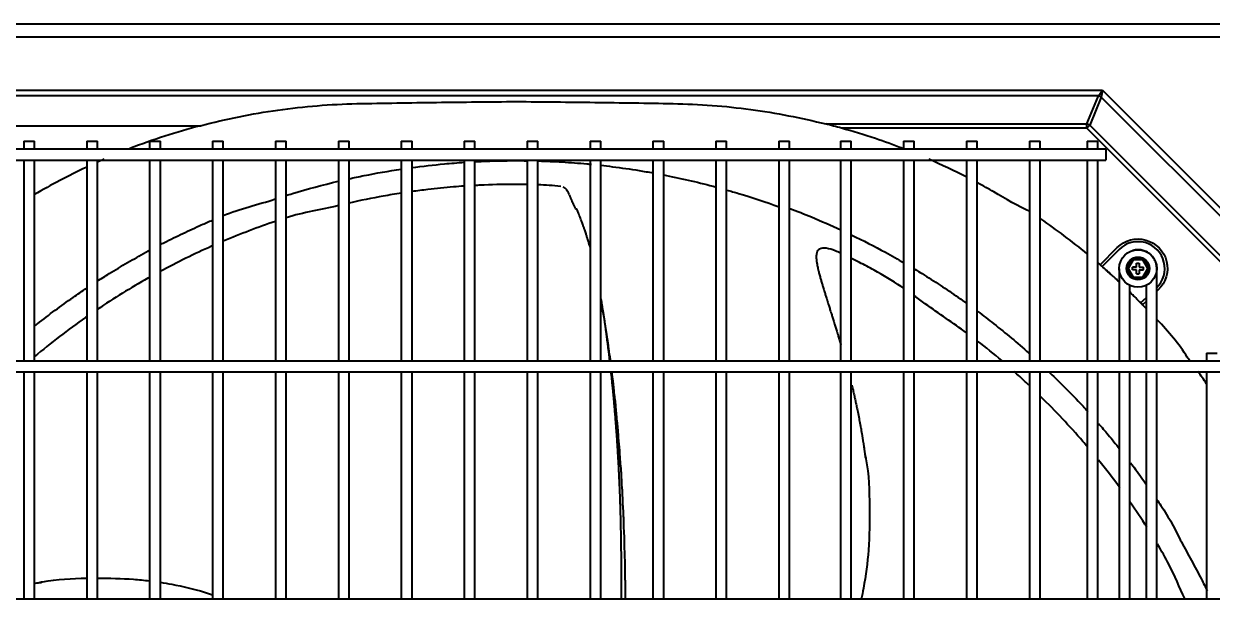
# Model space of a CAD drawing. Extents: x 58467 to 79089, y -33726 to -17391.
# Drawn here: x 78446.81 to 78491.19, y -19819.44 to -19797.97 of the extents above; entities that cross this region are included whole.
import ezdxf

# ---------------------------------------------------------------- set-up
doc = ezdxf.new("R2010")
doc.units = 0
doc.header["$LTSCALE"] = 100
doc.layers.add('+ENTE-ST-DOSEME USTU KONDDRENAJ', color=110, linetype='DOSEMEUSTUKONDENSDRENAJ_LINE', lineweight=40)
doc.linetypes.add('DOSEMEUSTUKONDENSDRENAJ_LINE', pattern='A,300,-40,["CD",Standard,S=15,R=0,X=-35,Y=-7.5],0', length=340)

# ---------------------------------------------------------------- blocks, each defined once
blk = doc.blocks.new('MAGAZA')
at = {"color": 3}
for p, q in [((54067.032, -32499.052, -3.539), (54183.081, -32499.052, -3.539)), ((54183.081, -32499.552, -3.539), (54067.032, -32499.552, -3.539)), ((54072.523, -32501.531, -3.539), (54177.681, -32501.531, -3.539)), ((54177.529, -32501.743, -3.539), (54177.681, -32501.531, -3.539)), ((54177.681, -32501.531, -3.539), (54177.639, -32501.789, -3.539)), ((54177.681, -32501.531, -3.539), (54185.662, -32509.509, -3.539)), ((54177.529, -32501.743, -3.539), (54072.675, -32501.743, -3.539)), ((54177.095, -32502.791, -3.539), (54177.529, -32501.743, -3.539)), ((54177.639, -32501.789, -3.539), (54177.205, -32502.836, -3.539)), ((54185.404, -32509.551, -3.539), (54177.639, -32501.789, -3.539)), ((54135.628, -32502.855, -3.539), (54143.998, -32502.855, -3.539)), ((54167.347, -32502.791, -3.539), (54177.095, -32502.791, -3.539)), ((54177.095, -32502.946, -3.539), (54167.932, -32502.946, -3.539)), ((54177.095, -32502.946, -3.539), (54177.095, -32502.791, -3.539)), ((54177.095, -32502.946, -3.539), (54177.205, -32502.836, -3.539)), ((54184.247, -32510.095, -3.539), (54177.095, -32502.946, -3.539)), ((54177.205, -32502.836, -3.539), (54184.357, -32509.985, -3.539)), ((54137.4, -32503.435, -3.539), (54137.4, -32503.735, -3.539)), ((54137.4, -32503.435, -3.539), (54137.8, -32503.435, -3.539)), ((54137.8, -32503.735, -3.539), (54137.8, -32503.435, -3.539)), ((54139.75, -32503.435, -3.539), (54139.75, -32503.735, -3.539)), ((54139.75, -32503.435, -3.539), (54140.15, -32503.435, -3.539)), ((54140.15, -32503.735, -3.539), (54140.15, -32503.435, -3.539)), ((54142.1, -32503.435, -3.539), (54142.1, -32503.735, -3.539)), ((54142.1, -32503.435, -3.539), (54142.5, -32503.435, -3.539)), ((54142.5, -32503.735, -3.539), (54142.5, -32503.435, -3.539)), ((54144.449, -32503.435, -3.539), (54144.449, -32503.735, -3.539)), ((54144.449, -32503.435, -3.539), (54144.849, -32503.435, -3.539)), ((54144.849, -32503.735, -3.539), (54144.849, -32503.435, -3.539)), ((54146.799, -32503.435, -3.539), (54146.799, -32503.735, -3.539)), ((54146.799, -32503.435, -3.539), (54147.199, -32503.435, -3.539)), ((54147.199, -32503.735, -3.539), (54147.199, -32503.435, -3.539)), ((54149.149, -32503.435, -3.539), (54149.149, -32503.735, -3.539)), ((54149.149, -32503.435, -3.539), (54149.548, -32503.435, -3.539)), ((54149.548, -32503.735, -3.539), (54149.548, -32503.435, -3.539)), ((54151.498, -32503.435, -3.539), (54151.498, -32503.735, -3.539)), ((54151.498, -32503.435, -3.539), (54151.898, -32503.435, -3.539)), ((54151.898, -32503.735, -3.539), (54151.898, -32503.435, -3.539)), ((54153.848, -32503.435, -3.539), (54153.848, -32503.735, -3.539)), ((54153.848, -32503.435, -3.539), (54154.248, -32503.435, -3.539)), ((54154.248, -32503.735, -3.539), (54154.248, -32503.435, -3.539)), ((54156.197, -32503.435, -3.539), (54156.197, -32503.735, -3.539)), ((54156.197, -32503.435, -3.539), (54156.597, -32503.435, -3.539)), ((54156.597, -32503.735, -3.539), (54156.597, -32503.435, -3.539)), ((54158.547, -32503.435, -3.539), (54158.547, -32503.735, -3.539)), ((54158.547, -32503.435, -3.539), (54158.947, -32503.435, -3.539)), ((54158.947, -32503.735, -3.539), (54158.947, -32503.435, -3.539)), ((54160.897, -32503.435, -3.539), (54160.897, -32503.735, -3.539)), ((54160.897, -32503.435, -3.539), (54161.297, -32503.435, -3.539)), ((54161.297, -32503.735, -3.539), (54161.297, -32503.435, -3.539)), ((54163.246, -32503.435, -3.539), (54163.246, -32503.735, -3.539)), ((54163.246, -32503.435, -3.539), (54163.646, -32503.435, -3.539)), ((54163.646, -32503.735, -3.539), (54163.646, -32503.435, -3.539)), ((54165.596, -32503.435, -3.539), (54165.596, -32503.735, -3.539)), ((54165.596, -32503.435, -3.539), (54165.996, -32503.435, -3.539)), ((54165.996, -32503.735, -3.539), (54165.996, -32503.435, -3.539)), ((54167.903, -32503.435, -3.539), (54167.903, -32503.735, -3.539)), ((54167.903, -32503.435, -3.539), (54168.303, -32503.435, -3.539)), ((54168.303, -32503.735, -3.539), (54168.303, -32503.435, -3.539)), ((54170.252, -32503.435, -3.539), (54170.252, -32503.735, -3.539)), ((54170.252, -32503.435, -3.539), (54170.652, -32503.435, -3.539)), ((54170.652, -32503.735, -3.539), (54170.652, -32503.435, -3.539)), ((54172.602, -32503.435, -3.539), (54172.602, -32503.735, -3.539)), ((54172.602, -32503.435, -3.539), (54173.002, -32503.435, -3.539)), ((54173.002, -32503.735, -3.539), (54173.002, -32503.435, -3.539)), ((54174.951, -32503.435, -3.539), (54174.951, -32503.735, -3.539)), ((54174.951, -32503.435, -3.539), (54175.351, -32503.435, -3.539)), ((54175.351, -32503.735, -3.539), (54175.351, -32503.435, -3.539)), ((54177.108, -32503.435, -3.539), (54177.108, -32503.735, -3.539)), ((54177.108, -32503.435, -3.539), (54177.508, -32503.435, -3.539)), ((54177.508, -32503.735, -3.539), (54177.508, -32503.435, -3.539)), ((54177.808, -32503.735, -3.539), (54072.353, -32503.735, -3.539)), ((54177.808, -32503.735, -3.539), (54177.808, -32503.935, -3.539)), ((54177.808, -32503.935, -3.539), (54177.808, -32504.135, -3.539)), ((54072.353, -32504.135, -3.539), (54177.808, -32504.135, -3.539)), ((54137.4, -32504.135, -3.539), (54137.4, -32511.64, -3.539)), ((54137.8, -32511.64, -3.539), (54137.8, -32504.135, -3.539)), ((54139.75, -32504.135, -3.539), (54139.75, -32511.64, -3.539)), ((54140.15, -32511.64, -3.539), (54140.15, -32504.135, -3.539)), ((54142.1, -32504.135, -3.539), (54142.1, -32511.64, -3.539)), ((54142.5, -32511.64, -3.539), (54142.5, -32504.135, -3.539)), ((54144.449, -32504.135, -3.539), (54144.449, -32511.64, -3.539)), ((54144.849, -32511.64, -3.539), (54144.849, -32504.135, -3.539)), ((54146.799, -32504.135, -3.539), (54146.799, -32511.64, -3.539)), ((54147.199, -32511.64, -3.539), (54147.199, -32504.135, -3.539)), ((54149.149, -32504.135, -3.539), (54149.149, -32511.64, -3.539)), ((54149.548, -32511.64, -3.539), (54149.548, -32504.135, -3.539)), ((54151.498, -32504.135, -3.539), (54151.498, -32511.64, -3.539)), ((54151.898, -32511.64, -3.539), (54151.898, -32504.135, -3.539)), ((54153.848, -32504.135, -3.539), (54153.848, -32511.64, -3.539)), ((54154.248, -32511.64, -3.539), (54154.248, -32504.135, -3.539)), ((54156.197, -32504.135, -3.539), (54156.197, -32511.64, -3.539)), ((54156.597, -32511.64, -3.539), (54156.597, -32504.135, -3.539)), ((54158.547, -32504.135, -3.539), (54158.547, -32511.64, -3.539)), ((54158.947, -32511.64, -3.539), (54158.947, -32504.135, -3.539)), ((54160.897, -32504.135, -3.539), (54160.897, -32511.64, -3.539)), ((54161.297, -32511.64, -3.539), (54161.297, -32504.135, -3.539)), ((54163.246, -32504.135, -3.539), (54163.246, -32511.64, -3.539)), ((54163.646, -32511.64, -3.539), (54163.646, -32504.135, -3.539)), ((54165.596, -32504.135, -3.539), (54165.596, -32511.64, -3.539)), ((54165.996, -32511.64, -3.539), (54165.996, -32504.135, -3.539)), ((54167.903, -32504.135, -3.539), (54167.903, -32511.64, -3.539)), ((54168.303, -32511.64, -3.539), (54168.303, -32504.135, -3.539)), ((54170.252, -32504.135, -3.539), (54170.252, -32511.64, -3.539)), ((54170.652, -32511.64, -3.539), (54170.652, -32504.135, -3.539)), ((54172.602, -32504.135, -3.539), (54172.602, -32511.64, -3.539)), ((54173.002, -32511.64, -3.539), (54173.002, -32504.135, -3.539)), ((54174.951, -32504.135, -3.539), (54174.951, -32511.64, -3.539)), ((54175.351, -32511.64, -3.539), (54175.351, -32504.135, -3.539)), ((54177.108, -32504.135, -3.539), (54177.108, -32511.64, -3.539)), ((54177.508, -32511.64, -3.539), (54177.508, -32504.135, -3.539)), ((54177.592, -32508.042, -3.539), (54178.23, -32507.404, -3.539)), ((54178.301, -32507.475, -3.539), (54177.668, -32508.107, -3.539)), ((54158.954, -32507.783, -3.539), (54158.947, -32507.77, -3.539)), ((54158.954, -32507.783, -3.539), (54158.947, -32507.783, -3.539)), ((54178.583, -32508.182, -3.539), (54178.795, -32507.814, -3.539)), ((54178.824, -32507.864, -3.539), (54178.641, -32508.182, -3.539)), ((54178.795, -32507.814, -3.539), (54179.22, -32507.814, -3.539)), ((54178.795, -32507.814, -3.539), (54178.824, -32507.864, -3.539)), ((54179.191, -32507.864, -3.539), (54178.824, -32507.864, -3.539)), ((54179.191, -32507.864, -3.539), (54179.22, -32507.814, -3.539)), ((54179.375, -32508.182, -3.539), (54179.191, -32507.864, -3.539)), ((54179.22, -32507.814, -3.539), (54179.433, -32508.182, -3.539)), ((54178.308, -32508.198, -3.539), (54178.308, -32509.575, -3.539)), ((54178.795, -32508.55, -3.539), (54178.583, -32508.182, -3.539)), ((54178.583, -32508.182, -3.539), (54178.641, -32508.182, -3.539)), ((54178.641, -32508.182, -3.539), (54178.824, -32508.5, -3.539)), ((54178.958, -32508.132, -3.539), (54178.808, -32508.132, -3.539)), ((54178.808, -32508.232, -3.539), (54178.808, -32508.132, -3.539)), ((54178.958, -32508.232, -3.539), (54178.808, -32508.232, -3.539)), ((54178.958, -32507.982, -3.539), (54179.058, -32507.982, -3.539)), ((54178.958, -32508.132, -3.539), (54178.958, -32507.982, -3.539)), ((54178.958, -32508.382, -3.539), (54178.958, -32508.232, -3.539)), ((54178.958, -32508.382, -3.539), (54179.058, -32508.382, -3.539)), ((54179.058, -32507.982, -3.539), (54179.058, -32508.132, -3.539)), ((54179.058, -32508.132, -3.539), (54179.208, -32508.132, -3.539)), ((54179.058, -32508.232, -3.539), (54179.058, -32508.382, -3.539)), ((54179.058, -32508.232, -3.539), (54179.208, -32508.232, -3.539)), ((54179.191, -32508.5, -3.539), (54179.375, -32508.182, -3.539)), ((54179.208, -32508.232, -3.539), (54179.208, -32508.132, -3.539)), ((54179.433, -32508.182, -3.539), (54179.22, -32508.55, -3.539)), ((54179.375, -32508.182, -3.539), (54179.433, -32508.182, -3.539)), ((54179.708, -32509.574, -3.539), (54179.708, -32508.198, -3.539)), ((54178.708, -32509.574, -3.539), (54178.708, -32508.814, -3.539)), ((54178.795, -32508.55, -3.539), (54178.824, -32508.5, -3.539)), ((54179.22, -32508.55, -3.539), (54178.795, -32508.55, -3.539)), ((54178.824, -32508.5, -3.539), (54179.191, -32508.5, -3.539)), ((54179.191, -32508.5, -3.539), (54179.22, -32508.55, -3.539)), ((54179.308, -32508.814, -3.539), (54179.308, -32509.574, -3.539)), ((54178.308, -32509.269, -3.539), (54178.308, -32511.64, -3.539)), ((54178.708, -32511.64, -3.539), (54178.708, -32509.269, -3.539)), ((54179.107, -32509.465, -3.539), (54179.308, -32509.275, -3.539)), ((54179.764, -32508.98, -3.539), (54179.708, -32509.034, -3.539)), ((54179.308, -32509.413, -3.539), (54179.177, -32509.536, -3.539)), ((54179.308, -32509.574, -3.539), (54179.308, -32509.857, -3.539)), ((54179.708, -32509.857, -3.539), (54179.708, -32509.574, -3.539)), ((54179.308, -32509.857, -3.539), (54179.308, -32510.223, -3.539)), ((54179.708, -32510.223, -3.539), (54179.708, -32509.857, -3.539)), ((54179.708, -32509.857, -3.539), (54179.708, -32509.857, -3.539)), ((54179.308, -32510.223, -3.539), (54179.308, -32510.506, -3.539)), ((54179.308, -32510.506, -3.539), (54179.308, -32511.64, -3.539)), ((54179.708, -32510.506, -3.539), (54179.708, -32510.223, -3.539)), ((54179.708, -32510.223, -3.539), (54179.708, -32510.223, -3.539)), ((54179.708, -32511.64, -3.539), (54179.708, -32510.506, -3.539)), ((54181.567, -32511.34, -3.539), (54181.567, -32511.64, -3.539)), ((54181.567, -32511.34, -3.539), (54181.967, -32511.34, -3.539)), ((54184.216, -32511.64, -3.539), (54065.854, -32511.64, -3.539)), ((54065.854, -32512.04, -3.539), (54184.216, -32512.04, -3.539)), ((54137.4, -32512.04, -3.539), (54137.4, -32520.519, -3.539)), ((54137.8, -32520.519, -3.539), (54137.8, -32512.04, -3.539)), ((54139.75, -32512.04, -3.539), (54139.75, -32520.519, -3.539)), ((54140.15, -32520.519, -3.539), (54140.15, -32512.04, -3.539)), ((54142.1, -32512.04, -3.539), (54142.1, -32520.519, -3.539)), ((54142.5, -32520.519, -3.539), (54142.5, -32512.04, -3.539)), ((54144.449, -32512.04, -3.539), (54144.449, -32520.519, -3.539)), ((54144.849, -32520.519, -3.539), (54144.849, -32512.04, -3.539)), ((54146.799, -32512.04, -3.539), (54146.799, -32520.519, -3.539)), ((54147.199, -32520.519, -3.539), (54147.199, -32512.04, -3.539)), ((54149.149, -32512.04, -3.539), (54149.149, -32520.519, -3.539)), ((54149.548, -32520.519, -3.539), (54149.548, -32512.04, -3.539)), ((54151.498, -32512.04, -3.539), (54151.498, -32520.519, -3.539)), ((54151.898, -32520.519, -3.539), (54151.898, -32512.04, -3.539)), ((54153.848, -32512.04, -3.539), (54153.848, -32520.519, -3.539)), ((54154.248, -32520.519, -3.539), (54154.248, -32512.04, -3.539)), ((54156.197, -32512.04, -3.539), (54156.197, -32520.519, -3.539)), ((54156.597, -32520.519, -3.539), (54156.597, -32512.04, -3.539)), ((54158.547, -32512.04, -3.539), (54158.547, -32520.519, -3.539)), ((54158.947, -32520.519, -3.539), (54158.947, -32512.04, -3.539)), ((54160.897, -32512.04, -3.539), (54160.897, -32520.519, -3.539)), ((54161.297, -32520.519, -3.539), (54161.297, -32512.04, -3.539)), ((54163.246, -32512.04, -3.539), (54163.246, -32520.519, -3.539)), ((54163.646, -32520.519, -3.539), (54163.646, -32512.04, -3.539)), ((54165.596, -32512.04, -3.539), (54165.596, -32520.519, -3.539)), ((54165.996, -32520.519, -3.539), (54165.996, -32512.04, -3.539)), ((54167.903, -32512.04, -3.539), (54167.903, -32520.519, -3.539)), ((54168.303, -32520.519, -3.539), (54168.303, -32512.04, -3.539)), ((54170.252, -32512.04, -3.539), (54170.252, -32520.519, -3.539)), ((54170.652, -32520.519, -3.539), (54170.652, -32512.04, -3.539)), ((54172.602, -32512.04, -3.539), (54172.602, -32520.519, -3.539)), ((54173.002, -32520.519, -3.539), (54173.002, -32512.04, -3.539)), ((54174.951, -32512.04, -3.539), (54174.951, -32520.519, -3.539)), ((54175.351, -32520.519, -3.539), (54175.351, -32512.04, -3.539)), ((54177.108, -32512.04, -3.539), (54177.108, -32520.519, -3.539)), ((54177.508, -32520.519, -3.539), (54177.508, -32512.04, -3.539)), ((54178.308, -32512.04, -3.539), (54178.308, -32520.518, -3.539)), ((54178.708, -32520.518, -3.539), (54178.708, -32512.04, -3.539)), ((54179.308, -32512.04, -3.539), (54179.308, -32520.519, -3.539)), ((54179.708, -32520.519, -3.539), (54179.708, -32512.04, -3.539)), ((54181.567, -32512.04, -3.539), (54181.567, -32520.518, -3.539)), ((54174.951, -32512.528, -3.539), (54174.929, -32512.543, -3.539)), ((54184.216, -32520.518, -3.539), (54065.854, -32520.518, -3.539))]:
    blk.add_line(p, q, dxfattribs=at)
for radius in [0.7, 0.425, 0.425]:
    blk.add_circle((54179.008, -32508.182, -3.539), radius, dxfattribs=at)
at = {"color": 3, "extrusion": (0, 0, -1)}
blk.add_arc((-54179.008, -32508.182, 3.539), 1.1, 45, 226.5506, dxfattribs=at)
at = {"color": 3}
blk.add_arc((54179.008, -32508.182, -3.539), 1, 313.4494, 135, dxfattribs=at)
for centre in [(54177.529, -32501.899, -3.539), (54177.095, -32502.946, -3.539)]:
    blk.add_ellipse(centre, major_axis=(0.203, -0.084), ratio=0.678598, start_param=1.296782, end_param=1.844811, dxfattribs=at)
for points, knots in [([(54143.998, -32502.855, -3.539), (54144.954, -32502.603, -3.539), (54145.919, -32502.408, -3.539), (54147.38, -32502.202, -3.539), (54147.869, -32502.148, -3.539), (54148.852, -32502.068, -3.539), (54149.345, -32502.045, -3.539), (54150.336, -32502.02, -3.539), (54150.833, -32502.014, -3.539), (54151.825, -32501.998, -3.539), (54152.321, -32501.991, -3.539), (54153.81, -32501.971, -3.539), (54154.804, -32501.962, -3.539), (54155.797, -32501.955, -3.539)], [0, 0, 0, 0, 0.25, 0.25, 0.375, 0.375, 0.5, 0.5, 0.625, 0.625, 0.75, 0.75, 1, 1, 1, 1]), ([(54155.797, -32501.955, -3.539), (54156.772, -32501.962, -3.539), (54157.747, -32501.971, -3.539), (54159.697, -32501.996, -3.539), (54160.672, -32502.009, -3.539), (54162.134, -32502.042, -3.539), (54162.622, -32502.061, -3.539), (54163.591, -32502.134, -3.539), (54164.07, -32502.185, -3.539), (54165.497, -32502.377, -3.539), (54166.43, -32502.559, -3.539), (54167.347, -32502.791, -3.539)], [0, 0, 0, 0, 0.25, 0.25, 0.5, 0.5, 0.625, 0.625, 0.75, 0.75, 1, 1, 1, 1]), ([(54151.893, -32504.418, -3.539), (54152.297, -32504.363, -3.539), (54152.947, -32504.289, -3.539), (54153.599, -32504.236, -3.539), (54153.846, -32504.22, -3.539)], [0, 0, 0, 0, 0.622175, 1, 1, 1, 1]), ([(54154.246, -32504.196, -3.539), (54154.324, -32504.192, -3.539), (54154.831, -32504.169, -3.539), (54155.339, -32504.162, -3.539), (54155.768, -32504.156, -3.539)], [0, 0, 0, 0, 0.15493, 1, 1, 1, 1]), ([(54156.598, -32504.168, -3.539), (54156.605, -32504.169, -3.539), (54156.907, -32504.177, -3.539), (54157.518, -32504.205, -3.539), (54158.179, -32504.255, -3.539), (54158.544, -32504.29, -3.539), (54158.602, -32504.296, -3.539)], [0, 0, 0, 0, 0.009862, 0.452008, 0.912782, 1, 1, 1, 1]), ([(54158.949, -32504.332, -3.539), (54159.094, -32504.348, -3.539), (54159.571, -32504.405, -3.539), (54160.222, -32504.498, -3.539), (54160.726, -32504.585, -3.539), (54160.901, -32504.616, -3.539)], [0, 0, 0, 0, 0.222526, 0.729479, 1, 1, 1, 1]), ([(54149.543, -32504.835, -3.539), (54149.731, -32504.794, -3.539), (54150.378, -32504.658, -3.539), (54151.029, -32504.544, -3.539), (54151.493, -32504.475, -3.539)], [0, 0, 0, 0, 0.290991, 1, 1, 1, 1]), ([(54161.298, -32504.691, -3.539), (54161.33, -32504.697, -3.539), (54161.987, -32504.827, -3.539), (54162.64, -32504.979, -3.539), (54163.254, -32505.144, -3.539)], [0, 0, 0, 0, 0.049766, 1, 1, 1, 1]), ([(54147.196, -32505.459, -3.539), (54147.275, -32505.434, -3.539), (54147.917, -32505.237, -3.539), (54148.567, -32505.063, -3.539), (54149.141, -32504.927, -3.539)], [0, 0, 0, 0, 0.122391, 1, 1, 1, 1]), ([(54153.847, -32505.11, -3.539), (54153.713, -32505.119, -3.539), (54153.259, -32505.154, -3.539), (54152.61, -32505.219, -3.539), (54152.094, -32505.285, -3.539), (54151.898, -32505.313, -3.539)], [0, 0, 0, 0, 0.205527, 0.696848, 1, 1, 1, 1]), ([(54156.196, -32505.046, -3.539), (54156.026, -32505.043, -3.539), (54155.439, -32505.043, -3.539), (54154.79, -32505.058, -3.539), (54154.312, -32505.082, -3.539), (54154.247, -32505.085, -3.539)], [0, 0, 0, 0, 0.25942, 0.898801, 1, 1, 1, 1]), ([(54157.765, -32505.407, -3.539), (54157.748, -32505.375, -3.539), (54157.712, -32505.311, -3.539), (54157.671, -32505.237, -3.539), (54157.616, -32505.188, -3.539), (54157.565, -32505.154, -3.539), (54157.537, -32505.14, -3.539)], [0, 0, 0, 0, 0.181976, 0.413188, 0.708779, 1, 1, 1, 1]), ([(54163.652, -32505.254, -3.539), (54163.798, -32505.295, -3.539), (54164.455, -32505.488, -3.539), (54165.106, -32505.703, -3.539), (54165.608, -32505.885, -3.539)], [0, 0, 0, 0, 0.22069, 1, 1, 1, 1]), ([(54174.969, -32506.057, -3.539), (54174.529, -32505.861, -3.539), (54174.079, -32505.585, -3.539), (54173.423, -32505.21, -3.539), (54173.223, -32505.099, -3.539), (54173.021, -32504.991, -3.539)], [0, 0, 0, 0, 0.696314, 0.696314, 1, 1, 1, 1]), ([(54151.498, -32505.371, -3.539), (54151.274, -32505.406, -3.539), (54150.624, -32505.514, -3.539), (54149.975, -32505.646, -3.539), (54149.548, -32505.743, -3.539)], [0, 0, 0, 0, 0.345093, 1, 1, 1, 1]), ([(54158.547, -32507.388, -3.539), (54158.538, -32507.354, -3.539), (54158.518, -32507.284, -3.539), (54158.491, -32507.189, -3.539), (54158.462, -32507.094, -3.539), (54158.432, -32506.996, -3.539), (54158.401, -32506.9, -3.539), (54158.374, -32506.816, -3.539), (54158.346, -32506.734, -3.539), (54158.313, -32506.641, -3.539), (54158.28, -32506.549, -3.539), (54158.251, -32506.47, -3.539), (54158.221, -32506.392, -3.539), (54158.192, -32506.316, -3.539), (54158.157, -32506.229, -3.539), (54158.127, -32506.155, -3.539), (54158.098, -32506.083, -3.539), (54158.072, -32506.022, -3.539), (54158.047, -32505.961, -3.539), (54158.018, -32505.988, -3.539), (54157.989, -32505.921, -3.539), (54157.961, -32505.856, -3.539), (54157.939, -32505.804, -3.539), (54157.915, -32505.749, -3.539), (54157.895, -32505.703, -3.539), (54157.872, -32505.65, -3.539), (54157.854, -32505.608, -3.539), (54157.833, -32505.561, -3.539), (54157.815, -32505.52, -3.539), (54157.8, -32505.485, -3.539), (54157.783, -32505.447, -3.539), (54157.776, -32505.432, -3.539), (54157.774, -32505.427, -3.539)], [0, 0, 0, 0, 0.039009, 0.083366, 0.112937, 0.157294, 0.201651, 0.231222, 0.260794, 0.305151, 0.349508, 0.379079, 0.40865, 0.453007, 0.482579, 0.526936, 0.556507, 0.586078, 0.61565, 0.645221, 0.689578, 0.71915, 0.748721, 0.778292, 0.807864, 0.837435, 0.867006, 0.896578, 0.926149, 0.95572, 0.985292, 1, 1, 1, 1]), ([(54166.007, -32505.939, -3.539), (54166.278, -32506.042, -3.539), (54166.921, -32506.297, -3.539), (54167.553, -32506.575, -3.539), (54167.917, -32506.743, -3.539)], [0, 0, 0, 0, 0.42049, 1, 1, 1, 1]), ([(54142.492, -32507.296, -3.539), (54142.545, -32507.269, -3.539), (54142.826, -32507.125, -3.539), (54143.336, -32506.873, -3.539), (54143.936, -32506.596, -3.539), (54144.306, -32506.435, -3.539), (54144.444, -32506.376, -3.539)], [0, 0, 0, 0, 0.082272, 0.438667, 0.790874, 1, 1, 1, 1]), ([(54168.317, -32506.933, -3.539), (54168.742, -32507.138, -3.539), (54169.397, -32507.474, -3.539), (54170.039, -32507.835, -3.539), (54170.268, -32507.968, -3.539)], [0, 0, 0, 0, 0.640117, 1, 1, 1, 1]), ([(54144.449, -32507.338, -3.539), (54144.438, -32507.343, -3.539), (54143.784, -32507.632, -3.539), (54143.132, -32507.951, -3.539), (54142.497, -32508.293, -3.539)], [0, 0, 0, 0, 0.017477, 1, 1, 1, 1]), ([(54167.905, -32507.611, -3.539), (54167.837, -32507.58, -3.539), (54167.662, -32507.504, -3.539), (54167.433, -32507.429, -3.539), (54167.23, -32507.42, -3.539), (54167.139, -32507.444, -3.539), (54167.081, -32507.48, -3.539), (54167.038, -32507.525, -3.539), (54167.019, -32507.565, -3.539), (54167.012, -32507.596, -3.539)], [0, 0, 0, 0, 0.219395, 0.55496, 0.6933, 0.812497, 0.863417, 0.908725, 1, 1, 1, 1]), ([(54179.708, -32508.182, -3.539), (54179.707, -32508.12, -3.539), (54179.693, -32508.007, -3.539), (54179.617, -32507.813, -3.539), (54179.475, -32507.641, -3.539), (54179.287, -32507.531, -3.539), (54179.103, -32507.481, -3.539), (54178.943, -32507.48, -3.539), (54178.843, -32507.509, -3.539), (54178.807, -32507.524, -3.539)], [0, 0, 0, 0, 0.137261, 0.262101, 0.473405, 0.635419, 0.754104, 0.906211, 1, 1, 1, 1]), ([(54140.139, -32508.659, -3.539), (54140.289, -32508.562, -3.539), (54140.665, -32508.325, -3.539), (54141.271, -32507.962, -3.539), (54141.776, -32507.678, -3.539), (54142.053, -32507.529, -3.539), (54142.098, -32507.504, -3.539)], [0, 0, 0, 0, 0.235493, 0.585637, 0.931817, 1, 1, 1, 1]), ([(54167.015, -32507.583, -3.539), (54167.011, -32507.598, -3.539), (54167.005, -32507.623, -3.539), (54166.999, -32507.654, -3.539), (54166.995, -32507.699, -3.539), (54166.994, -32507.736, -3.539), (54166.994, -32507.779, -3.539), (54166.997, -32507.831, -3.539), (54167.001, -32507.876, -3.539), (54167.009, -32507.936, -3.539), (54167.017, -32507.988, -3.539), (54167.028, -32508.051, -3.539), (54167.04, -32508.111, -3.539), (54167.057, -32508.188, -3.539), (54167.075, -32508.267, -3.539), (54167.095, -32508.348, -3.539), (54167.115, -32508.421, -3.539), (54167.134, -32508.494, -3.539), (54167.159, -32508.582, -3.539), (54167.185, -32508.673, -3.539), (54167.217, -32508.78, -3.539), (54167.245, -32508.875, -3.539), (54167.275, -32508.972, -3.539), (54167.305, -32509.071, -3.539), (54167.341, -32509.186, -3.539), (54167.378, -32509.304, -3.539), (54167.412, -32509.409, -3.539), (54167.445, -32509.515, -3.539), (54167.484, -32509.638, -3.539), (54167.524, -32509.764, -3.539), (54167.563, -32509.887, -3.539), (54167.604, -32510.015, -3.539), (54167.645, -32510.145, -3.539), (54167.686, -32510.277, -3.539), (54167.728, -32510.411, -3.539), (54167.77, -32510.548, -3.539), (54167.811, -32510.686, -3.539), (54167.853, -32510.824, -3.539), (54167.888, -32510.942, -3.539), (54167.908, -32511.008, -3.539), (54167.912, -32511.022, -3.539)], [0, 0, 0, 0, 0.033229, 0.055763, 0.078298, 0.100832, 0.123366, 0.145901, 0.168435, 0.19097, 0.213504, 0.236039, 0.258573, 0.281107, 0.314909, 0.337443, 0.359978, 0.382512, 0.405047, 0.438848, 0.461383, 0.495184, 0.517719, 0.540253, 0.574055, 0.607857, 0.630391, 0.652925, 0.686727, 0.720529, 0.743063, 0.776865, 0.810667, 0.833201, 0.867003, 0.900804, 0.923339, 0.95714, 0.990942, 1, 1, 1, 1]), ([(54170.254, -32508.919, -3.539), (54170.224, -32508.899, -3.539), (54169.87, -32508.658, -3.539), (54169.322, -32508.331, -3.539), (54168.691, -32507.999, -3.539), (54168.406, -32507.854, -3.539), (54168.305, -32507.804, -3.539)], [0, 0, 0, 0, 0.048306, 0.574929, 0.852045, 1, 1, 1, 1]), ([(54170.67, -32508.206, -3.539), (54170.762, -32508.261, -3.539), (54171.314, -32508.598, -3.539), (54171.965, -32509.026, -3.539), (54172.513, -32509.415, -3.539), (54172.62, -32509.492, -3.539)], [0, 0, 0, 0, 0.137607, 0.830509, 1, 1, 1, 1]), ([(54178.309, -32508.686, -3.539), (54178.213, -32508.596, -3.539), (54177.996, -32508.397, -3.539), (54177.776, -32508.201, -3.539), (54177.653, -32508.094, -3.539)], [0, 0, 0, 0, 0.44696, 1, 1, 1, 1]), ([(54178.309, -32508.686, -3.539), (54178.213, -32508.596, -3.539), (54178.001, -32508.401, -3.539), (54177.786, -32508.21, -3.539), (54177.668, -32508.107, -3.539)], [0, 0, 0, 0, 0.457218, 1, 1, 1, 1]), ([(54142.099, -32508.511, -3.539), (54142.077, -32508.523, -3.539), (54141.419, -32508.892, -3.539), (54140.767, -32509.293, -3.539), (54140.145, -32509.711, -3.539)], [0, 0, 0, 0, 0.033617, 1, 1, 1, 1]), ([(54137.789, -32510.344, -3.539), (54137.829, -32510.312, -3.539), (54138.087, -32510.108, -3.539), (54138.566, -32509.742, -3.539), (54139.181, -32509.299, -3.539), (54139.578, -32509.028, -3.539), (54139.749, -32508.914, -3.539)], [0, 0, 0, 0, 0.062992, 0.40604, 0.74536, 1, 1, 1, 1]), ([(54159.289, -32511.64, -3.539), (54159.286, -32511.61, -3.539), (54159.275, -32511.519, -3.539), (54159.261, -32511.399, -3.539), (54159.242, -32511.247, -3.539), (54159.225, -32511.11, -3.539), (54159.205, -32510.958, -3.539), (54159.187, -32510.821, -3.539), (54159.169, -32510.686, -3.539), (54159.149, -32510.538, -3.539), (54159.13, -32510.407, -3.539), (54159.109, -32510.261, -3.539), (54159.092, -32510.145, -3.539), (54159.071, -32510, -3.539), (54159.051, -32509.871, -3.539), (54159.028, -32509.727, -3.539), (54159.007, -32509.598, -3.539), (54158.986, -32509.469, -3.539), (54158.966, -32509.349, -3.539), (54158.952, -32509.273, -3.539), (54158.947, -32509.24, -3.539)], [0, 0, 0, 0, 0.03653, 0.110211, 0.147051, 0.220732, 0.275993, 0.331254, 0.386515, 0.441776, 0.515457, 0.552298, 0.625979, 0.66282, 0.736501, 0.791762, 0.847023, 0.902283, 0.957544, 1, 1, 1, 1]), ([(54172.609, -32510.586, -3.539), (54172.103, -32510.22, -3.539), (54171.442, -32509.777, -3.539), (54170.792, -32509.301, -3.539), (54170.656, -32509.203, -3.539)], [0, 0, 0, 0, 0.792341, 1, 1, 1, 1]), ([(54179.008, -32509.364, -3.539), (54178.954, -32509.309, -3.539), (54178.855, -32509.211, -3.539), (54178.756, -32509.114, -3.539), (54178.712, -32509.07, -3.539)], [0, 0, 0, 0, 0.553412, 1, 1, 1, 1]), ([(54179.008, -32509.364, -3.539), (54178.954, -32509.309, -3.539), (54178.855, -32509.211, -3.539), (54178.756, -32509.114, -3.539), (54178.712, -32509.07, -3.539)], [0, 0, 0, 0, 0.55329, 1, 1, 1, 1]), ([(54159.315, -32511.641, -3.539), (54159.313, -32511.622, -3.539), (54159.293, -32511.462, -3.539), (54159.252, -32511.259, -3.539), (54159.225, -32510.996, -3.539), (54159.193, -32510.746, -3.539), (54159.146, -32510.482, -3.539), (54159.111, -32510.26, -3.539), (54159.086, -32510.074, -3.539), (54159.059, -32509.907, -3.539), (54159.012, -32509.704, -3.539), (54158.978, -32509.492, -3.539), (54158.956, -32509.346, -3.539), (54158.948, -32509.294, -3.539), (54158.947, -32509.291, -3.539)], [0, 0, 0, 0, 0.022704, 0.188294, 0.255944, 0.328946, 0.48653, 0.631631, 0.688105, 0.734898, 0.828723, 0.938324, 0.99671, 1, 1, 1, 1]), ([(54139.749, -32509.982, -3.539), (54139.734, -32509.993, -3.539), (54139.069, -32510.457, -3.539), (54138.415, -32510.956, -3.539), (54137.793, -32511.478, -3.539)], [0, 0, 0, 0, 0.02383, 1, 1, 1, 1]), ([(54173.022, -32509.786, -3.539), (54173.226, -32509.938, -3.539), (54173.875, -32510.435, -3.539), (54174.522, -32510.972, -3.539), (54174.958, -32511.363, -3.539), (54174.974, -32511.378, -3.539)], [0, 0, 0, 0, 0.302202, 0.97371, 1, 1, 1, 1]), ([(54180.946, -32511.626, -3.539), (54180.911, -32511.581, -3.539), (54180.877, -32511.537, -3.539), (54180.552, -32511.007, -3.539), (54180.149, -32510.541, -3.539), (54179.723, -32510.093, -3.539)], [0, 0, 0, 0, 0.083758, 0.083758, 1, 1, 1, 1]), ([(54159.715, -32520.517, -3.539), (54159.715, -32520.478, -3.539), (54159.716, -32520.407, -3.539), (54159.717, -32520.288, -3.539), (54159.718, -32520.158, -3.539), (54159.718, -32520.012, -3.539), (54159.719, -32519.866, -3.539), (54159.719, -32519.719, -3.539), (54159.719, -32519.571, -3.539), (54159.719, -32519.438, -3.539), (54159.719, -32519.286, -3.539), (54159.718, -32519.151, -3.539), (54159.717, -32518.983, -3.539), (54159.716, -32518.85, -3.539), (54159.714, -32518.686, -3.539), (54159.713, -32518.554, -3.539), (54159.711, -32518.39, -3.539), (54159.708, -32518.259, -3.539), (54159.706, -32518.094, -3.539), (54159.703, -32517.962, -3.539), (54159.7, -32517.795, -3.539), (54159.696, -32517.66, -3.539), (54159.692, -32517.49, -3.539), (54159.688, -32517.339, -3.539), (54159.683, -32517.173, -3.539), (54159.679, -32517.026, -3.539), (54159.674, -32516.878, -3.539), (54159.668, -32516.715, -3.539), (54159.663, -32516.567, -3.539), (54159.656, -32516.404, -3.539), (54159.65, -32516.255, -3.539), (54159.643, -32516.089, -3.539), (54159.636, -32515.938, -3.539), (54159.628, -32515.788, -3.539), (54159.62, -32515.622, -3.539), (54159.612, -32515.476, -3.539), (54159.603, -32515.314, -3.539), (54159.595, -32515.169, -3.539), (54159.585, -32515.008, -3.539), (54159.575, -32514.847, -3.539), (54159.566, -32514.701, -3.539), (54159.555, -32514.54, -3.539), (54159.545, -32514.392, -3.539), (54159.533, -32514.228, -3.539), (54159.522, -32514.082, -3.539), (54159.511, -32513.937, -3.539), (54159.499, -32513.778, -3.539), (54159.486, -32513.62, -3.539), (54159.472, -32513.463, -3.539), (54159.459, -32513.305, -3.539), (54159.446, -32513.164, -3.539), (54159.432, -32513.007, -3.539), (54159.419, -32512.866, -3.539), (54159.404, -32512.707, -3.539), (54159.389, -32512.564, -3.539), (54159.375, -32512.422, -3.539), (54159.359, -32512.266, -3.539), (54159.345, -32512.139, -3.539), (54159.337, -32512.059, -3.539), (54159.335, -32512.041, -3.539)], [0, 0, 0, 0, 0.013718, 0.025238, 0.042517, 0.059796, 0.077075, 0.094355, 0.111634, 0.128913, 0.140433, 0.163472, 0.174991, 0.19803, 0.20955, 0.232588, 0.244108, 0.267147, 0.278666, 0.301705, 0.313225, 0.336264, 0.347783, 0.370822, 0.388101, 0.405381, 0.42266, 0.439939, 0.462978, 0.474498, 0.497537, 0.514816, 0.532095, 0.549374, 0.566653, 0.589692, 0.601212, 0.624251, 0.64153, 0.658809, 0.681848, 0.693368, 0.716407, 0.733686, 0.750965, 0.768244, 0.785524, 0.808563, 0.825842, 0.843121, 0.86616, 0.877679, 0.900718, 0.917998, 0.935277, 0.952556, 0.969835, 0.992874, 1, 1, 1, 1]), ([(54159.871, -32520.51, -3.539), (54159.869, -32520.453, -3.539), (54159.865, -32520.294, -3.539), (54159.867, -32520.129, -3.539), (54159.869, -32519.967, -3.539), (54159.869, -32519.884, -3.539), (54159.859, -32519.73, -3.539), (54159.851, -32519.552, -3.539), (54159.856, -32519.335, -3.539), (54159.857, -32519.083, -3.539), (54159.842, -32518.796, -3.539), (54159.833, -32518.567, -3.539), (54159.833, -32518.386, -3.539), (54159.833, -32518.263, -3.539), (54159.828, -32518.143, -3.539), (54159.814, -32517.975, -3.539), (54159.809, -32517.782, -3.539), (54159.807, -32517.561, -3.539), (54159.798, -32517.322, -3.539), (54159.778, -32517.069, -3.539), (54159.767, -32516.854, -3.539), (54159.764, -32516.682, -3.539), (54159.761, -32516.524, -3.539), (54159.739, -32516.318, -3.539), (54159.729, -32516.095, -3.539), (54159.721, -32515.881, -3.539), (54159.706, -32515.649, -3.539), (54159.681, -32515.404, -3.539), (54159.665, -32515.191, -3.539), (54159.659, -32515.017, -3.539), (54159.65, -32514.854, -3.539), (54159.622, -32514.643, -3.539), (54159.608, -32514.411, -3.539), (54159.594, -32514.193, -3.539), (54159.572, -32513.963, -3.539), (54159.542, -32513.724, -3.539), (54159.523, -32513.511, -3.539), (54159.511, -32513.331, -3.539), (54159.495, -32513.16, -3.539), (54159.46, -32512.943, -3.539), (54159.441, -32512.688, -3.539), (54159.418, -32512.46, -3.539), (54159.39, -32512.253, -3.539), (54159.371, -32512.121, -3.539), (54159.36, -32512.038, -3.539)], [0, 0, 0, 0, 0.020993, 0.060732, 0.0678, 0.074162, 0.086897, 0.117658, 0.135798, 0.155524, 0.197696, 0.23796, 0.254024, 0.266902, 0.278583, 0.291499, 0.323077, 0.341369, 0.36095, 0.402348, 0.440072, 0.454754, 0.466698, 0.490617, 0.521317, 0.539051, 0.558332, 0.59936, 0.637234, 0.652147, 0.664401, 0.689266, 0.720818, 0.739028, 0.758563, 0.799999, 0.837338, 0.851752, 0.864099, 0.891017, 0.924896, 0.944238, 0.965101, 1, 1, 1, 1]), ([(54174.938, -32512.538, -3.539), (54174.892, -32512.495, -3.539), (54174.709, -32512.323, -3.539), (54174.523, -32512.152, -3.539), (54174.382, -32512.026, -3.539)], [0, 0, 0, 0, 0.252005, 1, 1, 1, 1]), ([(54168.321, -32512.537, -3.539), (54168.323, -32512.543, -3.539), (54168.338, -32512.606, -3.539), (54168.367, -32512.727, -3.539), (54168.407, -32512.9, -3.539), (54168.447, -32513.074, -3.539), (54168.484, -32513.246, -3.539), (54168.525, -32513.438, -3.539), (54168.56, -32513.612, -3.539), (54168.598, -32513.805, -3.539), (54168.627, -32513.96, -3.539), (54168.663, -32514.155, -3.539), (54168.693, -32514.331, -3.539), (54168.725, -32514.528, -3.539), (54168.753, -32514.708, -3.539), (54168.78, -32514.889, -3.539), (54168.805, -32515.072, -3.539), (54168.82, -32515.193, -3.539), (54168.828, -32515.253, -3.539)], [0, 0, 0, 0, 0.006903, 0.071665, 0.136426, 0.201188, 0.265949, 0.330711, 0.417059, 0.460233, 0.546582, 0.589756, 0.676105, 0.740866, 0.805628, 0.870389, 0.935151, 1, 1, 1, 1]), ([(54176.182, -32512.518, -3.539), (54176.381, -32512.721, -3.539), (54176.703, -32513.048, -3.539), (54177.016, -32513.386, -3.539), (54177.134, -32513.517, -3.539)], [0, 0, 0, 0, 0.616544, 1, 1, 1, 1]), ([(54177.12, -32514.832, -3.539), (54177.064, -32514.766, -3.539), (54176.516, -32514.127, -3.539), (54175.931, -32513.507, -3.539), (54175.38, -32512.965, -3.539)], [0, 0, 0, 0, 0.103466, 1, 1, 1, 1]), ([(54177.53, -32513.962, -3.539), (54177.652, -32514.102, -3.539), (54177.92, -32514.415, -3.539), (54178.18, -32514.733, -3.539), (54178.321, -32514.909, -3.539)], [0, 0, 0, 0, 0.451779, 1, 1, 1, 1]), ([(54168.835, -32515.201, -3.539), (54168.84, -32515.231, -3.539), (54168.959, -32515.844, -3.539), (54168.995, -32517.014, -3.539), (54168.976, -32518.627, -3.539), (54168.826, -32519.778, -3.539), (54168.703, -32520.386, -3.539), (54168.673, -32520.521, -3.539)], [0, 0, 0, 0, 0.017033, 0.353101, 0.655124, 0.923021, 1, 1, 1, 1]), ([(54178.734, -32515.438, -3.539), (54178.796, -32515.52, -3.539), (54178.998, -32515.788, -3.539), (54179.196, -32516.06, -3.539), (54179.33, -32516.25, -3.539)], [0, 0, 0, 0, 0.307262, 1, 1, 1, 1]), ([(54179.712, -32516.802, -3.539), (54179.761, -32516.875, -3.539), (54179.959, -32517.172, -3.539), (54180.295, -32517.697, -3.539), (54180.617, -32518.383, -3.539), (54181.008, -32519.074, -3.539), (54181.332, -32519.685, -3.539), (54181.523, -32520.067, -3.539), (54181.595, -32520.215, -3.539)], [0, 0, 0, 0, 0.066649, 0.271122, 0.474015, 0.675325, 0.87505, 1, 1, 1, 1]), ([(54180.767, -32520.514, -3.539), (54180.552, -32520.08, -3.539), (54180.282, -32519.397, -3.539), (54179.887, -32518.72, -3.539), (54179.738, -32518.473, -3.539)], [0, 0, 0, 0, 0.633004, 1, 1, 1, 1]), ([(54137.797, -32519.928, -3.539), (54137.827, -32519.924, -3.539), (54137.917, -32519.912, -3.539), (54138.008, -32519.9, -3.539), (54138.068, -32519.893, -3.539)], [0, 0, 0, 0, 0.329472, 1, 1, 1, 1]), ([(54138.016, -32519.886, -3.539), (54138.046, -32519.88, -3.539), (54138.614, -32519.771, -3.539), (54139.196, -32519.746, -3.539), (54139.749, -32519.739, -3.539)], [0, 0, 0, 0, 0.052096, 1, 1, 1, 1]), ([(54140.15, -32519.736, -3.539), (54140.601, -32519.736, -3.539), (54141.252, -32519.75, -3.539), (54141.902, -32519.813, -3.539), (54142.101, -32519.837, -3.539)], [0, 0, 0, 0, 0.693143, 1, 1, 1, 1]), ([(54142.501, -32519.892, -3.539), (54142.644, -32519.914, -3.539), (54143.197, -32520.008, -3.539), (54143.849, -32520.163, -3.539), (54144.351, -32520.32, -3.539), (54144.453, -32520.354, -3.539)], [0, 0, 0, 0, 0.217085, 0.84018, 1, 1, 1, 1])]:
    blk.add_open_spline(points, degree=3, knots=knots, dxfattribs=at)
for points in [[(54143.998, -32502.855, -3.539), (54143.101, -32503.092, -3.539), (54142.223, -32503.377, -3.539), (54141.365, -32503.71, -3.539)], [(54167.932, -32502.946, -3.539), (54167.736, -32502.892, -3.539), (54167.539, -32502.839, -3.539), (54167.347, -32502.791, -3.539)], [(54169.201, -32503.337, -3.539), (54168.782, -32503.196, -3.539), (54168.358, -32503.065, -3.539), (54167.932, -32502.946, -3.539)], [(54170.202, -32503.699, -3.539), (54169.871, -32503.571, -3.539), (54169.538, -32503.451, -3.539), (54169.201, -32503.337, -3.539)], [(54140.398, -32504.107, -3.539), (54140.309, -32504.146, -3.539), (54140.221, -32504.185, -3.539), (54140.133, -32504.225, -3.539)], [(54155.768, -32504.156, -3.539), (54155.911, -32504.158, -3.539), (54156.054, -32504.159, -3.539), (54156.198, -32504.161, -3.539)], [(54172.617, -32504.779, -3.539), (54172.149, -32504.539, -3.539), (54171.674, -32504.315, -3.539), (54171.192, -32504.105, -3.539)], [(54139.728, -32504.411, -3.539), (54139.071, -32504.72, -3.539), (54138.426, -32505.059, -3.539), (54137.795, -32505.426, -3.539)], [(54157.451, -32505.118, -3.539), (54157.165, -32505.09, -3.539), (54156.88, -32505.069, -3.539), (54156.597, -32505.057, -3.539)], [(54144.847, -32506.208, -3.539), (54145.486, -32505.947, -3.539), (54146.135, -32505.802, -3.539), (54146.792, -32505.588, -3.539)], [(54149.148, -32505.837, -3.539), (54148.5, -32505.995, -3.539), (54147.85, -32506.083, -3.539), (54147.199, -32506.292, -3.539)], [(54146.799, -32506.424, -3.539), (54146.148, -32506.644, -3.539), (54145.498, -32506.891, -3.539), (54144.848, -32507.166, -3.539)], [(54177.11, -32507.634, -3.539), (54176.551, -32507.175, -3.539), (54175.973, -32506.74, -3.539), (54175.377, -32506.331, -3.539)], [(54177.593, -32508.041, -3.539), (54177.565, -32508.017, -3.539), (54177.537, -32507.993, -3.539), (54177.509, -32507.969, -3.539)], [(54177.668, -32508.107, -3.539), (54177.643, -32508.086, -3.539), (54177.618, -32508.064, -3.539), (54177.592, -32508.042, -3.539)], [(54179.107, -32509.465, -3.539), (54179.074, -32509.431, -3.539), (54179.041, -32509.398, -3.539), (54179.008, -32509.364, -3.539)], [(54179.121, -32509.479, -3.539), (54179.105, -32509.463, -3.539), (54179.089, -32509.446, -3.539), (54179.073, -32509.43, -3.539)], [(54179.177, -32509.536, -3.539), (54179.154, -32509.513, -3.539), (54179.13, -32509.489, -3.539), (54179.107, -32509.465, -3.539)], [(54179.244, -32509.606, -3.539), (54179.222, -32509.583, -3.539), (54179.2, -32509.56, -3.539), (54179.177, -32509.536, -3.539)], [(54179.311, -32509.671, -3.539), (54179.289, -32509.65, -3.539), (54179.267, -32509.628, -3.539), (54179.244, -32509.606, -3.539)], [(54173.919, -32511.619, -3.539), (54173.627, -32511.369, -3.539), (54173.328, -32511.126, -3.539), (54173.021, -32510.891, -3.539)], [(54175.669, -32512.024, -3.539), (54175.84, -32512.188, -3.539), (54176.011, -32512.353, -3.539), (54176.182, -32512.518, -3.539)], [(54181.571, -32512.486, -3.539), (54181.465, -32512.331, -3.539), (54181.357, -32512.178, -3.539), (54181.246, -32512.027, -3.539)], [(54178.333, -32516.368, -3.539), (54178.079, -32516.021, -3.539), (54177.814, -32515.677, -3.539), (54177.539, -32515.338, -3.539)], [(54179.341, -32517.835, -3.539), (54179.138, -32517.519, -3.539), (54178.927, -32517.204, -3.539), (54178.708, -32516.891, -3.539)]]:
    blk.add_open_spline(points, degree=3, dxfattribs=at)

msp = doc.modelspace()

# ---------------------------------------------------------------- block references
at = {"layer": '+ENTE-ST-DOSEME USTU KONDDRENAJ', "color": 3, "linetype": 'Continuous'}
msp.add_blockref('MAGAZA', (24309.411, 12701.082), dxfattribs=at)

doc.saveas('drawing.dxf')
